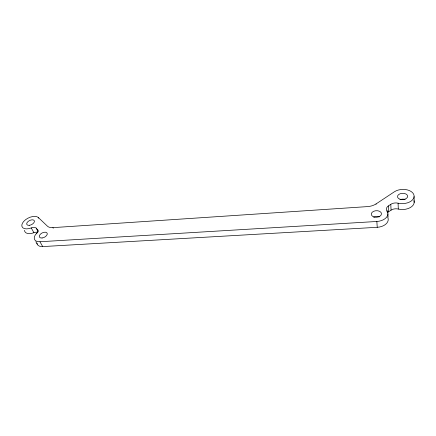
<?xml version="1.0" encoding="UTF-8"?>
<svg xmlns="http://www.w3.org/2000/svg" width="436" height="436" viewBox="0 0 436 436"><rect width="100%" height="100%" fill="white"/><g stroke="black" fill="none" stroke-linecap="round" stroke-linejoin="round"><path stroke-width="0.65" d="M387.277 213.09A6.589 4.224 -2.3 0 1 388.629 211.787L391.059 210.147A6.584 4.207 -2.2 0 1 398.297 209.057A11.412 7.134 -2.2 0 0 410.063 207.716A11.412 7.134 -2.2 0 0 413.933 200.587M387.032 211.754L386.977 210.648A6.644 4.218 -2.6 0 1 388.34 205.95L390.792 204.31A6.638 4.202 -2.5 0 1 398.084 203.192A11.505 7.123 -2.5 0 0 412.554 199.852A11.505 7.123 -2.5 0 0 409.589 190.668A11.505 7.123 -2.5 0 0 394.395 191.775L376.072 203.912A12.726 8.001 -4.8 0 1 367.564 206.599L52.925 227.641A10.84 6.077 -25.7 0 1 47.459 226.191L38.39 217.575A9.45 5.15 -26.7 0 0 27.686 218.316A9.45 5.15 -26.7 0 0 21.985 226.589A9.45 5.15 -26.7 0 0 31.25 227.941A5.499 3.047 -27.1 0 1 36.221 228.132L38.079 230.513M37.409 229.303A5.515 3.063 -27.1 0 1 36.608 233.271A9.755 5.521 -26.9 0 0 39.976 241.746L376.851 221.477A11.543 7.439 -3.6 0 0 386.977 210.648M36.967 243.119A9.685 5.543 -27 0 0 42.684 246.585L377.238 227.303A11.45 7.456 -3.3 0 0 387.746 217.297M35.828 241.702L37.185 244.1M31.25 227.941L33.932 232.715A5.461 3.057 -27.3 0 1 37.763 232.323M36.608 233.271L36.94 233.876M39.976 241.746L42.684 246.585M36.221 228.132L38.286 231.859M38.39 217.575L38.717 218.174M52.925 227.641L53.247 228.251M376.072 203.912L376.099 204.277M376.851 221.477L377.238 227.303M387.931 214.136L388.084 217.074M388.34 205.95L388.629 211.787M390.792 204.31L391.059 210.147M398.084 203.192L398.297 209.057M414.107 196.576L414.189 202.478M33.932 232.715A9.385 5.178 -26.9 0 1 24.514 230.306M373.832 217.193A5.063 3.297 -3.3 0 1 379.347 216.861M400.564 199.519A5.047 3.156 -2.2 0 1 405.18 199.492M42.079 237.991A4.316 2.442 -26.9 0 0 47.197 233.287A4.316 2.442 -26.9 0 0 40.586 234.018A4.316 2.442 -26.9 0 0 42.079 237.991M29.31 225.314A4.18 2.278 -26.7 0 0 34.351 220.845A4.18 2.278 -26.7 0 0 27.997 221.57A4.18 2.278 -26.7 0 0 29.31 225.314M373.974 216.97A5.107 3.292 -3.6 0 0 381.478 213.684A5.107 3.292 -3.6 0 0 373.685 211.275A5.107 3.292 -3.6 0 0 373.974 216.97M399.965 199.23A5.09 3.15 -2.5 0 0 407.66 196.364A5.09 3.15 -2.5 0 0 400.095 193.769A5.09 3.15 -2.5 0 0 399.965 199.23"/></g></svg>
